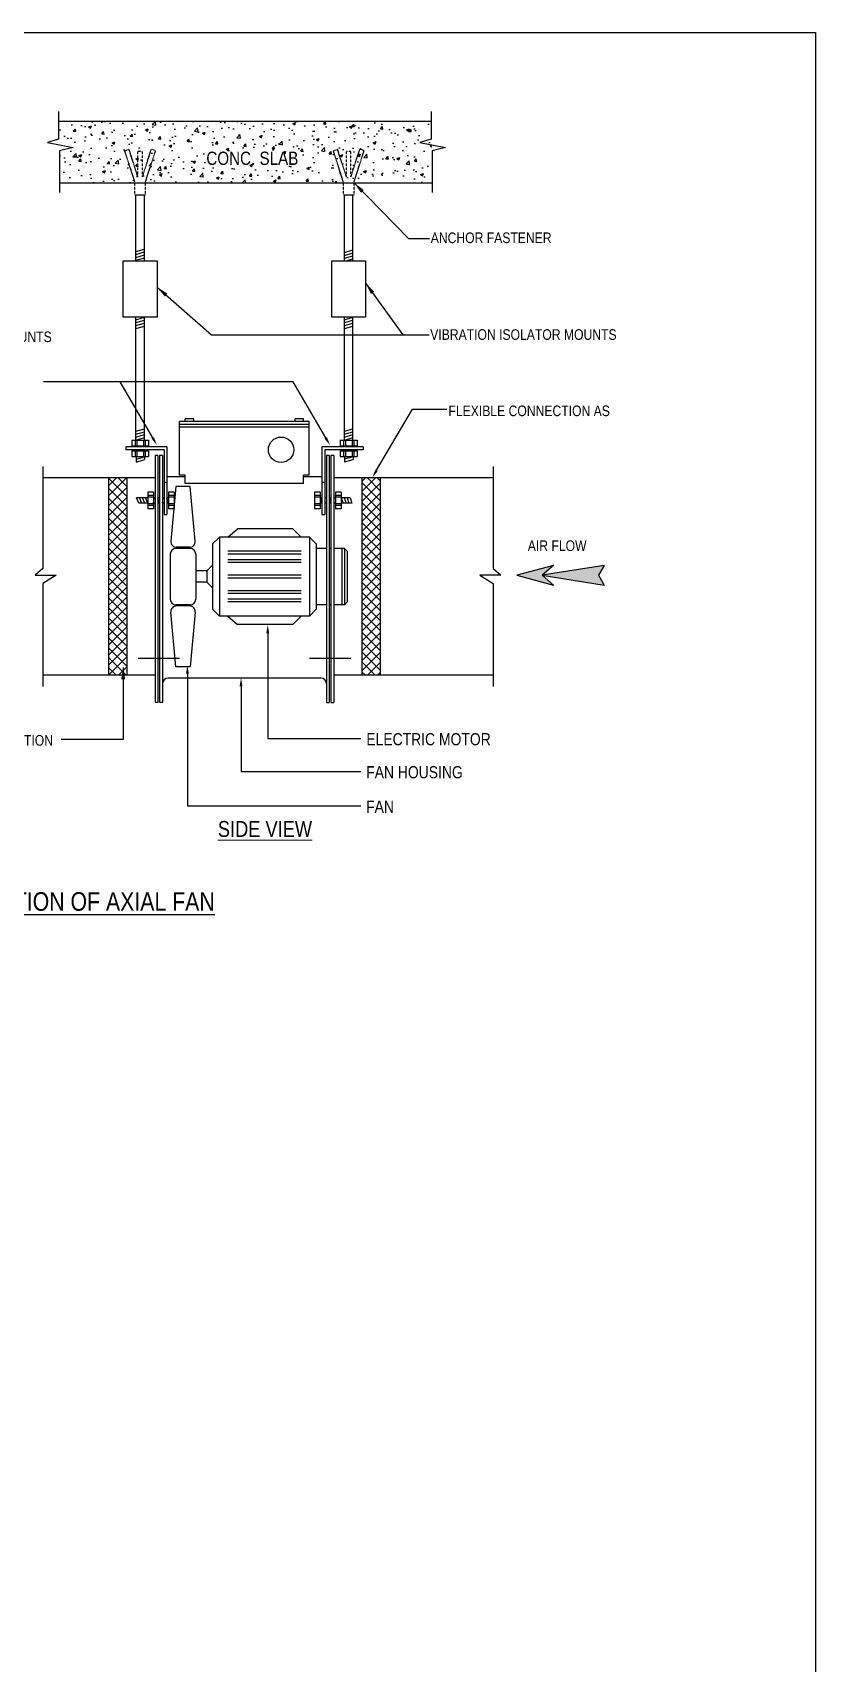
# Model space of a CAD drawing. Header units: millimetres. Extents: x -95178 to 274693, y -2232 to 263302.
# Drawn here: x 178528 to 193285, y 23817 to 54546 of the extents above; entities that cross this region are included whole.
import ezdxf
from ezdxf.enums import TextEntityAlignment as Align

# ---------------------------------------------------------------- set-up
doc = ezdxf.new("R2010")
doc.units = ezdxf.units.MM
doc.linetypes.add('HIDDEN2', pattern=[0.1875, 0.125, -0.0625])
for name, color, linetype in [('76-10767-XM-MECH-DETAIL$0$A070T-Det Title', 7, 'Continuous'), ('76-10767-XM-MECH-DETAIL$0$STANDARD DETAILS$0$A-SLAB', 7, 'Continuous'), ('76-10767-XM-MECH-DETAIL$0$STANDARD DETAILS$0$HVAC TXT', 7, 'Continuous'), ('76-10767-XM-MECH-DETAIL$0$STANDARD DETAILS$0$M-ANNO-HATCH', 7, 'Continuous'), ('76-10767-XM-MECH-DETAIL$0$STANDARD DETAILS$0$M-ANNO-PATT', 8, 'Continuous'), ('76-10767-XM-MECH-DETAIL$0$STANDARD DETAILS$0$M-ANNO-SYMB', 7, 'Continuous'), ('76-10767-XM-MECH-DETAIL$0$STANDARD DETAILS$0$M-HVAC-DETL', 9, 'Continuous'), ('76-10767-XM-MECH-DETAIL$0$STANDARD DETAILS$0$MTEXT1', 7, 'Continuous'), ('76-10767-XM-MECH-DETAIL$0$TBK-AS-SHOP$0$25', 7, 'Continuous'), ('INSULATION', 8, 'Continuous')]:
    doc.layers.add(name, color=color, linetype=linetype)
doc.layers.add('76-10767-XM-MECH-DETAIL$0$G-ANNO-TEXT', color=7, linetype='Continuous', lineweight=13)
doc.styles.add('76-10767-XM-MECH-DETAIL$0$Arial', font='ARIALN.TTF')
doc.styles.add('76-10767-XM-MECH-DETAIL$0$Arial Narrow_1', font='ARIALN.TTF', dxfattribs={"height": 2.5})
doc.styles.add('76-10767-XM-MECH-DETAIL$0$GHD Standard Arial', font='ARIALN.TTF')
doc.styles.add('76-10767-XM-MECH-DETAIL$0$STANDARD DETAILS$0$RWA-MECH', font='ARIALN.TTF', dxfattribs={"height": 200})
doc.styles.add('ROMANS', font='romans.shx', dxfattribs={"width": 0.8})
doc.dimstyles.new('scale-100', dxfattribs={"dimscale": 225, "dimtxt": 1, "dimasz": 1, "dimexe": 1, "dimexo": 0.5, "dimgap": 0.5, "dimtad": 1, "dimtoh": 1, "dimdec": 0, "dimzin": 0, "dimdsep": 46, "dimtxsty": 'ROMANS', "dimcen": 0, "dimclrd": 15, "dimclre": 15, "dimclrt": 7, "dimadec": 0, "dimazin": 0, "dimtfac": 1, "dimtdec": 0, "dimtofl": 0, "dimtmove": 0, "dimatfit": 3, "dimfxl": 1, "dimtolj": 1, "dimtzin": 0, "dimarcsym": 0})

msp = doc.modelspace()

# ---------------------------------------------------------------- hatches: boundary and pattern name
at = {"layer": '76-10767-XM-MECH-DETAIL$0$STANDARD DETAILS$0$M-ANNO-HATCH'}
h = msp.add_hatch(dxfattribs=at)
h.set_pattern_fill('AR-CONC', scale=74.7, style=0)
h.set_pattern_definition([(50, (-34844.4, 116199.15), (535.79336, -46.87584), [56.025, -616.275]), (355, (-34844.4, 116199.15), (-103.6472, 561.8875), [44.82, -493.02]), (100.4514, (-34799.75, 116195.24), (432.1465, 515.0113), [47.6139, -523.7532]), (46.1842, (-34844.4, 116348.55), (797.229, -123.6427), [84.0375, -924.4125]), (96.6356, (-34778, 116338.25), (698.193, 727.666), [71.421, -785.6296]), (351.1842, (-34844.4, 116348.55), (698.1925, 727.6666), [67.23, -739.53]), (21, (-34769.7, 116311.2), (445.8896, -300.7563), [56.025, -616.275]), (326, (-34769.7, 116311.2), (181.7566, 541.6871), [44.82, -493.02]), (71.4514, (-34732.55, 116286.14), (627.6463, 240.9303), [47.6139, -523.7532]), (37.5, (-34844.4, 116199.15), (9.08341, 248.67171), [0, -487.044, 0, -500.49, 0, -494.8875]), (7.5, (-34844.4, 116199.15), (196.51294, 294.62555), [0, -285.354, 0, -475.839, 0, -188.6175]), (327.5, (-35010.98, 116199.15), (398.76536, -16.84849), [0, -186.75, 0, -582.66, 0, -773.145]), (317.5, (-35085.7, 116199.15), (435.64007, 74.7784), [0, -242.775, 0, -386.946, 0, -549.045])])
h.paths.add_polyline_path([(179016.992, 52879.669), (186040.354, 52879.669), (186040.354, 52780.262), (186040.354, 52536.051), (186061.354, 52316.051), (186061.354, 52101.366), (186069.283, 51715.83), (179037.992, 51715.83), (179037.992, 52064.221), (179037.992, 52316.051), (179016.992, 52695.55), (179016.992, 52840.375)])

# ---------------------------------------------------------------- linework, layer by layer
for p, q in [((179016.992, 53057.693), (179016.992, 52536.051)), ((186040.354, 53057.693), (186040.354, 52536.051)), ((179016.992, 52536.051), (178807.492, 52473.051)), ((178807.492, 52473.051), (179289.992, 52378.551)), ((179289.992, 52378.551), (179037.992, 52316.051)), ((179037.992, 52316.051), (179037.992, 51532.473)), ((186040.354, 52536.051), (185830.854, 52473.051)), ((185830.854, 52473.051), (186313.354, 52378.551)), ((186313.354, 52378.551), (186061.354, 52316.051)), ((186061.354, 52316.051), (186061.354, 51532.473))]:
    msp.add_line(p, q)
msp.add_lwpolyline([(122872.773, 54546.49), (193285.05, 54546.49), (193285.05, -2232.437), (122872.773, -2232.437)], close=True)
at = {"layer": '76-10767-XM-MECH-DETAIL$0$STANDARD DETAILS$0$A-SLAB', "color": 7}
for p, q in [((179016.992, 52879.669), (186040.354, 52879.669)), ((179037.992, 51715.83), (186069.283, 51715.83))]:
    msp.add_line(p, q, dxfattribs=at)
at = {"layer": '76-10767-XM-MECH-DETAIL$0$STANDARD DETAILS$0$M-ANNO-PATT', "color": 7}
for p, q in [((180476.658, 50245.706), (180476.658, 51482.077)), ((180636.033, 50245.706), (180636.033, 51482.077)), ((184407.908, 50245.706), (184407.908, 51482.077)), ((184567.283, 50245.706), (184567.283, 51482.077)), ((180476.658, 50367.291), (180636.033, 50413.614)), ((180476.979, 50419.827), (180636.354, 50466.149)), ((184407.908, 50404.268), (184567.283, 50450.591)), ((180237.596, 50245.706), (180875.096, 50245.706)), ((180237.596, 49183.206), (180237.596, 50245.706)), ((180476.658, 50311.968), (180636.033, 50358.29)), ((180476.658, 50256.644), (180636.033, 50302.967)), ((180875.096, 50245.706), (180875.096, 49183.206)), ((184168.846, 50245.706), (184806.346, 50245.706)), ((184168.846, 49183.206), (184168.846, 50245.706)), ((184407.908, 50348.945), (184567.283, 50395.267)), ((184407.908, 50293.621), (184567.283, 50339.944)), ((184433.396, 50245.706), (184567.283, 50284.62)), ((184806.346, 50245.706), (184806.346, 49183.206)), ((180875.096, 49183.206), (180237.596, 49183.206)), ((180476.658, 46866.956), (180476.658, 49183.206)), ((180476.658, 49136.676), (180636.033, 49182.999)), ((180636.033, 46866.956), (180636.033, 49183.206)), ((184806.346, 49183.206), (184168.846, 49183.206)), ((184407.908, 46866.956), (184407.908, 49183.206)), ((184407.908, 49136.676), (184567.283, 49182.999)), ((184567.283, 46866.956), (184567.283, 49183.206)), ((180476.658, 49081.352), (180636.033, 49127.675)), ((180476.658, 49026.029), (180636.033, 49072.352)), ((180476.658, 48971.455), (180636.033, 49017.777)), ((184407.908, 49081.352), (184567.283, 49127.675)), ((184407.908, 49026.029), (184567.283, 49072.352)), ((184407.908, 48970.706), (184567.283, 49017.028)), ((180476.658, 47034.797), (180636.033, 47081.119)), ((180476.658, 46979.473), (180636.033, 47025.796)), ((183743.846, 47217.581), (181300.096, 47217.581)), ((181300.096, 46208.206), (181300.096, 47217.581)), ((183743.846, 47164.456), (181300.096, 47164.456)), ((183743.846, 47111.331), (181300.096, 47111.331)), ((181406.346, 47217.581), (181406.346, 47270.706)), ((181565.721, 47270.706), (181406.346, 47270.706)), ((181565.721, 47217.581), (181565.721, 47270.706)), ((183637.596, 47270.706), (183478.221, 47270.706)), ((183478.221, 47217.581), (183478.221, 47270.706)), ((183637.596, 47217.581), (183637.596, 47270.706)), ((183743.846, 46208.206), (183743.846, 47217.581)), ((184407.908, 47034.797), (184567.283, 47081.119)), ((184407.908, 46979.473), (184567.283, 47025.796)), ((181061.033, 46739.456), (180285.408, 46739.456)), ((180285.408, 46739.456), (180285.408, 46686.331)), ((180396.971, 46866.956), (180715.721, 46866.956)), ((180396.971, 46866.956), (180396.971, 46760.706)), ((180396.971, 46760.706), (180715.721, 46760.706)), ((180460.721, 46866.956), (180460.721, 46760.706)), ((180476.658, 46924.15), (180636.033, 46970.473)), ((180476.658, 46869.576), (180636.033, 46915.898)), ((180492.596, 46866.956), (180492.596, 46760.706)), ((180620.096, 46866.956), (180620.096, 46760.706)), ((180651.971, 46866.956), (180651.971, 46760.706)), ((180715.721, 46866.956), (180715.721, 46760.706)), ((181061.033, 46739.456), (181061.033, 45464.456)), ((184758.533, 46739.456), (183982.908, 46739.456)), ((183982.908, 46739.456), (183982.908, 45464.456)), ((184328.221, 46866.956), (184646.971, 46866.956)), ((184328.221, 46866.956), (184328.221, 46760.706)), ((184328.221, 46760.706), (184646.971, 46760.706)), ((184391.971, 46866.956), (184391.971, 46760.706)), ((184407.908, 46924.15), (184567.283, 46970.473)), ((184407.908, 46868.826), (184567.283, 46915.149)), ((184423.846, 46866.956), (184423.846, 46760.706)), ((184551.346, 46866.956), (184551.346, 46760.706)), ((184583.221, 46866.956), (184583.221, 46760.706)), ((184646.971, 46866.956), (184646.971, 46760.706)), ((184758.533, 46739.456), (184758.533, 46686.331)), ((181007.908, 46686.331), (180285.408, 46686.331)), ((180396.971, 46665.081), (180715.721, 46665.081)), ((180396.971, 46665.081), (180396.971, 46558.831)), ((180396.971, 46558.831), (180715.721, 46558.831)), ((180460.721, 46665.081), (180460.721, 46558.831)), ((180477.741, 46556.888), (180477.741, 46453.698)), ((180477.741, 46509.021), (180637.116, 46555.344)), ((180477.741, 46453.698), (180637.116, 46500.02)), ((180492.596, 46665.081), (180492.596, 46558.831)), ((180620.096, 46665.081), (180620.096, 46558.831)), ((180637.116, 46556.888), (180637.116, 46500.02)), ((180651.971, 46665.081), (180651.971, 46558.831)), ((180715.721, 46665.081), (180715.721, 46558.831)), ((180837.908, 46580.081), (180837.908, 41926.331)), ((180891.033, 46580.081), (180837.908, 46580.081)), ((180891.033, 46580.081), (180891.033, 41926.331)), ((180922.908, 46580.081), (180922.908, 41926.331)), ((180976.033, 46580.081), (180922.908, 46580.081)), ((180976.033, 46580.081), (180976.033, 42755.081)), ((181007.908, 46686.331), (181007.908, 45464.456)), ((184758.533, 46686.331), (184036.033, 46686.331)), ((184036.033, 46686.331), (184036.033, 45464.456)), ((184067.908, 46580.081), (184067.908, 42755.081)), ((184121.033, 46580.081), (184067.908, 46580.081)), ((184121.033, 46580.081), (184121.033, 41926.331)), ((184152.908, 46580.081), (184152.908, 41926.331)), ((184206.033, 46580.081), (184152.908, 46580.081)), ((184206.033, 46580.081), (184206.033, 41926.331)), ((184328.221, 46665.081), (184646.971, 46665.081)), ((184328.221, 46665.081), (184328.221, 46558.831)), ((184328.221, 46558.831), (184646.971, 46558.831)), ((184391.971, 46665.081), (184391.971, 46558.831)), ((184409.583, 46558.831), (184409.583, 46457.193)), ((184409.583, 46512.516), (184568.929, 46558.831)), ((184409.583, 46457.193), (184568.958, 46503.516)), ((184423.846, 46665.081), (184423.846, 46558.831)), ((184551.346, 46665.081), (184551.346, 46558.831)), ((184568.958, 46558.831), (184568.958, 46503.516)), ((184583.221, 46665.081), (184583.221, 46558.831)), ((184646.971, 46665.081), (184646.971, 46558.831)), ((179961.346, 46155.081), (179961.346, 42436.331)), ((179961.346, 45818.584), (180297.843, 46155.081)), ((179961.346, 46006.409), (180110.018, 46155.081)), ((180306.658, 45804.025), (179961.346, 46149.338)), ((180306.658, 45991.85), (180143.428, 46155.081)), ((180306.658, 46155.081), (180306.658, 42436.331)), ((181406.346, 46176.331), (181061.033, 46176.331)), ((181406.346, 46208.206), (181300.096, 46208.206)), ((181406.346, 46048.831), (181406.346, 46208.206)), ((183743.846, 46208.206), (183637.596, 46208.206)), ((183637.596, 46048.831), (183637.596, 46208.206)), ((183982.908, 46176.331), (183637.596, 46176.331)), ((184737.283, 46155.081), (184737.283, 42436.331)), ((184737.283, 45898.89), (184993.474, 46155.081)), ((184737.283, 46086.716), (184805.648, 46155.081)), ((185082.596, 45911.544), (184839.059, 46155.081)), ((185082.596, 46099.369), (185026.885, 46155.081)), ((185082.596, 46155.081), (185082.596, 42436.331)), ((179961.346, 45630.758), (180306.658, 45976.071)), ((180306.658, 45616.2), (179961.346, 45961.512)), ((179961.346, 45442.933), (180306.658, 45788.246)), ((180806.033, 45889.456), (180699.783, 45889.456)), ((180699.783, 45889.456), (180699.783, 45570.706)), ((180806.033, 45825.706), (180699.783, 45825.706)), ((180806.033, 45793.831), (180699.783, 45793.831)), ((180806.033, 45889.456), (180806.033, 45570.706)), ((181061.033, 46070.081), (181007.908, 46070.081)), ((181199.158, 45889.456), (181092.908, 45889.456)), ((181092.908, 45889.456), (181092.908, 45570.706)), ((181199.158, 45825.706), (181092.908, 45825.706)), ((181199.158, 45793.831), (181092.908, 45793.831)), ((181231.033, 45995.706), (181135.528, 44964.252)), ((181199.158, 45889.456), (181199.158, 45570.706)), ((181496.658, 45995.706), (181231.033, 45995.706)), ((183637.596, 46048.831), (181406.346, 46048.831)), ((181592.163, 44964.252), (181496.658, 45995.706)), ((183951.033, 45889.456), (183844.783, 45889.456)), ((183844.783, 45889.456), (183844.783, 45570.706)), ((183951.033, 45825.706), (183844.783, 45825.706)), ((183951.033, 45793.831), (183844.783, 45793.831)), ((183951.033, 45889.456), (183951.033, 45570.706)), ((184036.033, 46070.081), (183982.908, 46070.081)), ((184344.158, 45889.456), (184237.908, 45889.456)), ((184237.908, 45889.456), (184237.908, 45570.706)), ((184344.158, 45825.706), (184237.908, 45825.706)), ((184344.158, 45793.831), (184237.908, 45793.831)), ((184344.158, 45889.456), (184344.158, 45570.706)), ((185082.596, 45723.719), (184737.283, 46069.031)), ((184737.283, 45711.065), (185082.596, 46056.378)), ((185082.596, 45535.893), (184737.283, 45881.206)), ((184737.283, 45523.24), (185082.596, 45868.552)), ((180306.658, 45428.375), (179961.346, 45773.687)), ((179961.346, 45255.108), (180306.658, 45600.421)), ((180306.658, 45240.549), (179961.346, 45585.862)), ((180699.783, 45783.206), (180487.283, 45783.206)), ((180529.106, 45676.956), (180488.387, 45783.206)), ((180699.783, 45676.956), (180529.106, 45676.956)), ((180585.998, 45676.956), (180545.28, 45783.206)), ((180642.891, 45676.956), (180602.172, 45783.206)), ((180699.783, 45676.956), (180659.065, 45783.206)), ((180806.033, 45666.331), (180699.783, 45666.331)), ((180806.033, 45634.456), (180699.783, 45634.456)), ((180806.033, 45570.706), (180699.783, 45570.706)), ((180837.908, 45783.206), (180806.033, 45783.206)), ((180813.569, 45676.956), (180806.033, 45696.618)), ((180837.908, 45676.956), (180806.033, 45676.956)), ((180837.908, 45761.898), (180829.743, 45783.206)), ((180922.908, 45783.206), (180891.033, 45783.206)), ((180922.908, 45688.555), (180891.033, 45771.729)), ((180922.908, 45676.956), (180891.033, 45676.956)), ((181007.908, 45783.206), (180976.033, 45783.206)), ((180984.246, 45676.956), (180976.033, 45698.386)), ((181007.908, 45676.956), (180976.033, 45676.956)), ((181007.908, 45763.666), (181000.42, 45783.206)), ((181092.908, 45783.206), (181061.033, 45783.206)), ((181092.908, 45690.324), (181061.033, 45773.497)), ((181092.908, 45676.956), (181061.033, 45676.956)), ((181199.158, 45666.331), (181092.908, 45666.331)), ((181199.158, 45634.456), (181092.908, 45634.456)), ((181199.158, 45570.706), (181092.908, 45570.706)), ((183951.033, 45666.331), (183844.783, 45666.331)), ((183951.033, 45634.456), (183844.783, 45634.456)), ((183951.033, 45570.706), (183844.783, 45570.706)), ((183951.033, 45783.283), (183982.908, 45690.255)), ((183982.908, 45783.206), (183951.033, 45783.206)), ((183982.908, 45676.956), (183951.033, 45676.956)), ((184067.908, 45783.206), (184036.033, 45783.206)), ((184036.033, 45699.103), (184043.622, 45676.956)), ((184067.908, 45676.956), (184036.033, 45676.956)), ((184152.908, 45783.206), (184121.033, 45783.206)), ((184121.033, 45778.82), (184152.908, 45685.791)), ((184152.908, 45676.956), (184121.033, 45676.956)), ((184237.908, 45783.206), (184206.033, 45783.206)), ((184206.033, 45694.64), (184212.093, 45676.956)), ((184237.908, 45676.956), (184206.033, 45676.956)), ((184231.845, 45783.206), (184237.908, 45765.508)), ((184344.158, 45666.331), (184237.908, 45666.331)), ((184344.158, 45634.456), (184237.908, 45634.456)), ((184344.158, 45570.706), (184237.908, 45570.706)), ((184512.629, 45783.206), (184344.158, 45783.206)), ((184344.158, 45783.206), (184380.564, 45676.956)), ((184549.034, 45676.956), (184344.158, 45676.956)), ((184400.315, 45783.206), (184436.72, 45676.956)), ((184456.472, 45783.206), (184492.877, 45676.956)), ((184512.629, 45783.206), (184549.034, 45676.956)), ((185082.596, 45348.068), (184737.283, 45693.381)), ((184737.283, 45335.415), (185082.596, 45680.727)), ((185082.596, 45160.243), (184737.283, 45505.555)), ((184737.283, 45147.589), (185082.596, 45492.902)), ((179961.346, 45067.283), (180306.658, 45412.595)), ((180306.658, 45052.724), (179961.346, 45398.037)), ((179961.346, 44879.458), (180306.658, 45224.77)), ((180306.658, 44864.899), (179961.346, 45210.212)), ((181007.908, 45464.456), (181061.033, 45464.456)), ((182208.533, 45039.456), (182388.226, 45198.831)), ((183433.839, 45198.831), (182388.226, 45198.831)), ((183589.783, 45039.456), (183433.839, 45198.831)), ((183982.908, 45464.456), (184036.033, 45464.456)), ((185082.596, 44972.418), (184737.283, 45317.73)), ((184737.283, 44959.764), (185082.596, 45305.077)), ((179961.346, 44691.632), (180306.658, 45036.945)), ((180306.658, 44677.074), (179961.346, 45022.386)), ((182049.158, 45039.456), (181921.658, 44911.956)), ((181921.658, 44911.956), (181921.658, 43679.456)), ((183749.158, 45039.456), (182049.158, 45039.456)), ((182049.158, 45039.456), (182049.158, 43551.956)), ((183749.158, 45039.456), (183749.158, 43551.956)), ((183749.158, 45039.456), (183876.658, 44911.956)), ((183876.658, 44911.956), (183876.658, 43679.456)), ((185082.596, 44784.592), (184737.283, 45129.905)), ((184737.283, 44771.939), (185082.596, 45117.251)), ((185082.596, 44596.767), (184737.283, 44942.08)), ((184737.283, 44584.114), (185082.596, 44929.426)), ((179961.346, 44503.807), (180306.658, 44849.12)), ((180306.658, 44489.249), (179961.346, 44834.561)), ((179961.346, 44315.982), (180306.658, 44661.294)), ((180306.658, 44301.423), (179961.346, 44646.736)), ((181124.783, 44720.706), (181124.783, 43870.705)), ((181496.658, 44826.956), (181231.033, 44826.956)), ((181486.366, 44848.206), (181241.326, 44848.206)), ((181602.908, 44720.706), (181602.908, 43870.706)), ((183589.783, 44773.831), (182208.533, 44773.831)), ((183589.783, 44720.706), (182208.533, 44720.706)), ((183589.783, 44614.456), (182208.533, 44614.456)), ((183589.783, 44561.331), (182208.533, 44561.331)), ((184067.908, 44826.956), (183876.658, 44826.956)), ((184152.908, 44826.956), (184121.033, 44826.956)), ((184407.908, 44826.956), (184206.033, 44826.956)), ((184354.783, 44826.956), (184354.783, 43764.456)), ((184407.908, 44826.956), (184407.908, 43764.456)), ((184407.908, 44826.956), (184461.033, 44773.831)), ((184461.033, 44773.831), (184461.033, 43817.581)), ((185082.596, 44408.942), (184737.283, 44754.255)), ((184737.283, 44396.288), (185082.596, 44741.601)), ((185082.596, 44221.117), (184737.283, 44566.429)), ((179961.346, 44128.157), (180306.658, 44473.469)), ((180306.658, 44113.598), (179961.346, 44458.911)), ((179961.346, 43940.331), (180306.658, 44285.644)), ((180306.658, 43925.773), (179961.346, 44271.085)), ((181815.408, 44401.956), (181602.908, 44401.956)), ((181921.658, 44508.206), (181815.408, 44401.956)), ((181815.408, 44401.956), (181815.408, 44189.456)), ((183589.783, 44322.268), (182208.533, 44322.268)), ((183589.783, 44269.143), (182208.533, 44269.143)), ((184737.283, 44208.463), (185082.596, 44553.776)), ((185082.596, 44033.292), (184737.283, 44378.604)), ((184737.283, 44020.638), (185082.596, 44365.95)), ((179961.346, 43752.506), (180306.658, 44097.819)), ((180306.658, 43737.948), (179961.346, 44083.26)), ((181815.408, 44189.456), (181602.908, 44189.456)), ((181815.408, 44189.456), (181921.658, 44083.206)), ((183589.783, 44030.081), (182208.533, 44030.081)), ((183589.783, 43976.956), (182208.533, 43976.956)), ((185082.596, 43845.466), (184737.283, 44190.779)), ((184737.283, 43832.813), (185082.596, 44178.125)), ((185082.596, 43657.641), (184737.283, 44002.954)), ((184737.283, 43644.987), (185082.596, 43990.3)), ((179961.346, 43564.681), (180306.658, 43909.993)), ((180306.658, 43550.122), (179961.346, 43895.435)), ((179961.346, 43376.856), (180306.658, 43722.168)), ((180306.658, 43362.297), (179961.346, 43707.61)), ((181496.658, 43764.456), (181231.033, 43764.456)), ((181486.366, 43743.206), (181241.326, 43743.206)), ((181921.658, 43679.456), (182049.158, 43551.956)), ((183589.783, 43870.706), (182208.533, 43870.706)), ((183589.783, 43817.581), (182208.533, 43817.581)), ((183749.158, 43551.956), (183876.658, 43679.456)), ((184067.908, 43764.456), (183876.658, 43764.456)), ((184152.908, 43764.456), (184121.033, 43764.456)), ((184407.908, 43764.456), (184206.033, 43764.456)), ((184461.033, 43817.581), (184407.908, 43764.456)), ((185082.596, 43469.816), (184737.283, 43815.128)), ((184737.283, 43457.162), (185082.596, 43802.475)), ((179961.346, 43189.03), (180306.658, 43534.343)), ((180306.658, 43174.472), (179961.346, 43519.784)), ((179961.346, 43001.205), (180306.658, 43346.518)), ((180306.658, 42986.647), (179961.346, 43331.959)), ((181231.033, 42595.706), (181135.528, 43627.159)), ((181592.163, 43627.159), (181496.658, 42595.706)), ((183749.158, 43551.956), (182049.158, 43551.956)), ((182208.533, 43551.956), (182388.226, 43392.581)), ((183433.839, 43392.581), (182388.226, 43392.581)), ((183589.783, 43551.956), (183433.839, 43392.581)), ((185082.596, 43281.991), (184737.283, 43627.303)), ((184737.283, 43269.337), (185082.596, 43614.649)), ((185082.596, 43094.165), (184737.283, 43439.478)), ((184737.283, 43081.512), (185082.596, 43426.824)), ((179961.346, 42813.38), (180306.658, 43158.692)), ((180306.658, 42798.821), (179961.346, 43144.134)), ((185082.596, 42906.34), (184737.283, 43251.653)), ((184737.283, 42893.686), (185082.596, 43238.999)), ((185082.596, 42718.515), (184737.283, 43063.827)), ((184737.283, 42705.861), (185082.596, 43051.174)), ((179961.346, 42625.555), (180306.658, 42970.867)), ((180306.658, 42610.996), (179961.346, 42956.309)), ((179961.346, 42437.729), (180306.658, 42783.042)), ((180293.499, 42436.331), (179961.346, 42768.483)), ((181294.783, 42755.081), (180519.158, 42755.081)), ((180976.033, 42755.081), (180976.033, 42276.956)), ((184524.783, 42755.081), (183749.158, 42755.081)), ((184067.908, 42755.081), (184067.908, 42276.956)), ((185082.596, 42530.69), (184737.283, 42876.002)), ((184737.283, 42518.036), (185082.596, 42863.348)), ((180105.674, 42436.331), (179961.346, 42580.658)), ((180147.772, 42436.331), (180306.658, 42595.217)), ((181496.658, 42595.706), (181231.033, 42595.706)), ((184989.13, 42436.331), (184737.283, 42688.177)), ((184801.305, 42436.331), (184737.283, 42500.352)), ((184843.403, 42436.331), (185082.596, 42675.523)), ((185031.228, 42436.331), (185082.596, 42487.698)), ((180976.033, 42276.956), (180976.033, 41926.331)), ((183961.658, 42383.206), (181082.283, 42383.206)), ((184067.908, 42276.956), (184067.908, 41926.331)), ((180891.033, 41926.331), (180837.908, 41926.331)), ((180976.033, 41926.331), (180922.908, 41926.331)), ((184067.908, 41926.331), (184121.033, 41926.331)), ((184152.908, 41926.331), (184206.033, 41926.331))]:
    msp.add_line(p, q, dxfattribs=at)
msp.add_circle((183212.596, 46686.331), 239.062, dxfattribs=at)
for centre, start, end in [((181241.326, 44954.456), 174.7099193, 270), ((181486.366, 44954.456), 270, 5.2900807), ((181231.033, 44720.706), 90, 180), ((181496.658, 44720.706), 0, 90), ((181231.033, 43870.706), 180, 270), ((181241.326, 43636.956), 90, 185.2900807), ((181486.366, 43636.956), 354.7099193, 90), ((181496.658, 43870.706), 270, 0), ((181082.283, 42276.956), 90, 180), ((183961.658, 42276.956), 0, 90)]:
    msp.add_arc(centre, 106.25, start, end, dxfattribs=at)
at = {"layer": '76-10767-XM-MECH-DETAIL$0$STANDARD DETAILS$0$M-ANNO-SYMB', "color": 7}
for p, q in [((178720.679, 46367.581), (178720.679, 44450.904)), ((180837.908, 46155.081), (178720.679, 46155.081)), ((187207.596, 46155.081), (184206.033, 46155.081)), ((187207.596, 46367.581), (187207.596, 44450.904)), ((178720.679, 44450.904), (178573.813, 44321.06)), ((178573.813, 44321.06), (178969.582, 44321.06)), ((178969.582, 44321.06), (178720.679, 44164.084)), ((186958.692, 44321.06), (187207.596, 44164.084)), ((187354.462, 44321.06), (186958.692, 44321.06)), ((187207.596, 44450.904), (187354.462, 44321.06)), ((178720.679, 44164.084), (178720.679, 42223.831)), ((180837.908, 42436.331), (178720.679, 42436.331)), ((187207.596, 42436.331), (184206.033, 42436.331))]:
    msp.add_line(p, q, dxfattribs=at)
at = {"layer": '76-10767-XM-MECH-DETAIL$0$STANDARD DETAILS$0$M-HVAC-DETL', "color": 7}
msp.add_line((187207.596, 44164.084), (187207.596, 42223.831), dxfattribs=at)
at = {"layer": '76-10767-XM-MECH-DETAIL$0$STANDARD DETAILS$0$MTEXT1', "color": 7}
for p, q in [((183442.945, 47968.229), (178730.754, 47968.229)), ((180793.055, 46910.054), (180182.117, 47968.229)), ((184053.883, 46910.054), (183442.945, 47968.229)), ((185013.493, 46299.522), (185692.615, 47452.372)), ((185692.615, 47452.372), (186334.024, 47452.372)), ((188346.006, 44506.997), (187655.381, 44321.06)), ((187655.381, 44321.06), (188346.006, 44135.122)), ((189301.38, 44506.997), (188133.506, 44321.06)), ((188346.006, 44506.997), (188133.506, 44321.06)), ((188133.506, 44321.06), (189301.38, 44135.122)), ((188133.506, 44321.06), (188346.006, 44135.122)), ((189301.38, 44506.997), (189195.13, 44321.06)), ((189195.13, 44321.06), (189301.38, 44135.122)), ((182961.555, 43228.105), (182961.555, 41243.55)), ((181446.208, 42463.913), (181446.208, 39978.155)), ((182457.48, 42229.51), (182457.48, 40626.098)), ((182961.555, 41243.55), (184718.797, 41243.55)), ((182457.48, 40626.098), (184718.797, 40626.098)), ((181446.208, 39978.155), (184718.797, 39978.155))]:
    msp.add_line(p, q, dxfattribs=at)
for points in [[(180816.059, 46923.335), (180770.051, 46896.773), (180872.742, 46772.031)], [(184076.886, 46923.335), (184030.879, 46896.773), (184133.57, 46772.031)], [(185036.379, 46286.04), (184990.606, 46313.004), (184932.6, 46162.202)], [(187655.381, 44321.06), (188346.006, 44135.122), (188346.006, 44506.997), (188133.506, 44321.06)], [(188133.506, 44321.06), (189301.38, 44135.122), (189301.38, 44506.997), (189195.13, 44321.06)], [(182934.993, 43228.105), (182988.118, 43228.105), (182961.555, 43387.48)], [(181419.645, 42463.913), (181472.77, 42463.913), (181446.208, 42623.288)], [(182430.917, 42229.51), (182484.042, 42229.51), (182457.48, 42388.885)]]:
    msp.add_solid(points, dxfattribs=at)
at = {"layer": 'INSULATION', "color": 7, "linetype": 'HIDDEN2'}
for p, q in [((180266.609, 52320.255), (180346.919, 52346.128)), ((180455.096, 51735.202), (180266.609, 52320.255)), ((180514.158, 51827.026), (180346.919, 52346.128)), ((180598.533, 52303.765), (180514.158, 52303.765)), ((180514.158, 51827.026), (180514.158, 52303.765)), ((180598.533, 51827.026), (180765.773, 52346.128)), ((180598.533, 51827.026), (180598.533, 52303.765)), ((180657.596, 51735.202), (180846.083, 52320.255)), ((180846.083, 52320.255), (180765.773, 52346.128)), ((184197.859, 52320.255), (184278.169, 52346.128)), ((184386.346, 51735.202), (184197.859, 52320.255)), ((184445.408, 51827.026), (184278.169, 52346.128)), ((184529.783, 52303.765), (184445.408, 52303.765)), ((184445.408, 51827.026), (184445.408, 52303.765)), ((184529.783, 51827.026), (184697.023, 52346.128)), ((184529.783, 51827.026), (184529.783, 52303.765)), ((184588.846, 51735.202), (184777.333, 52320.255)), ((184777.333, 52320.255), (184697.023, 52346.128)), ((180455.096, 51566.452), (180455.096, 51735.202)), ((180657.596, 51566.452), (180657.596, 51735.202)), ((184386.346, 51566.452), (184386.346, 51735.202)), ((184588.846, 51566.452), (184588.846, 51735.202)), ((180455.096, 51482.077), (180455.096, 51566.452)), ((180657.596, 51482.077), (180657.596, 51566.452)), ((184386.346, 51482.077), (184386.346, 51566.452)), ((184588.846, 51482.077), (184588.846, 51566.452))]:
    msp.add_line(p, q, dxfattribs=at)
at = {"layer": 'INSULATION', "color": 7}
for p, q in [((180657.596, 51482.077), (180455.096, 51482.077)), ((184588.846, 51482.077), (184386.346, 51482.077))]:
    msp.add_line(p, q, dxfattribs=at)

# ---------------------------------------------------------------- texts
at = {"layer": '76-10767-XM-MECH-DETAIL$0$A070T-Det Title', "insert": (171917.394, 38349.104), "char_height": 350, "width": 11893.04229, "attachment_point": 1, "rotation": 360, "style": '76-10767-XM-MECH-DETAIL$0$Arial'}
msp.add_mtext('\\pi1911.97135;{\\LDETAILS OF INSTALLATION OF AXIAL FAN}', dxfattribs=at)
at = {"layer": '76-10767-XM-MECH-DETAIL$0$G-ANNO-TEXT', "style": '76-10767-XM-MECH-DETAIL$0$Arial Narrow_1'}
for s, height, p in [('ELECTRIC MOTOR', 228.84459, (184820.236, 41117.303)), ('FAN HOUSING', 228.84459, (184817.115, 40495.023)), ('FAN', 228.8446, (184815.555, 39844.158))]:
    msp.add_text(s, height=height, dxfattribs=at).set_placement(p)
msp.add_text('%%USIDE VIEW', height=300, dxfattribs=at).set_placement((182908.579, 39389.849), align=Align.CENTER)
at = {"layer": '76-10767-XM-MECH-DETAIL$0$STANDARD DETAILS$0$HVAC TXT', "color": 7, "style": '76-10767-XM-MECH-DETAIL$0$STANDARD DETAILS$0$RWA-MECH'}
for s, p in [('VIBRATION ISOLATOR MOUNTS', (175375.533, 48714.397)), ('VIBRATION ISOLATOR MOUNTS', (186024.103, 48756.867)), ('FLEXIBLE CONNECTION AS', (186368.357, 47319.452)), ('AIR FLOW', (187863.163, 44778.391)), ('FLEXIBLE CONNECTION', (176240.126, 41110.855))]:
    msp.add_text(s, height=200, dxfattribs=at).set_placement(p)
at = {"layer": '76-10767-XM-MECH-DETAIL$0$STANDARD DETAILS$0$HVAC TXT', "color": 7, "insert": (186033.81, 50780.472), "char_height": 200, "width": 3195.28736, "attachment_point": 1, "line_spacing_factor": 0.8, "style": '76-10767-XM-MECH-DETAIL$0$STANDARD DETAILS$0$RWA-MECH'}
msp.add_mtext('ANCHOR FASTENER', dxfattribs=at)
at = {"layer": '76-10767-XM-MECH-DETAIL$0$TBK-AS-SHOP$0$25', "color": 7, "insert": (181670.7, 52303.351, 0), "char_height": 250, "width": 1970.92104, "attachment_point": 1, "style": '76-10767-XM-MECH-DETAIL$0$GHD Standard Arial'}
msp.add_mtext('\\pi132.54442;CONC. SLAB', dxfattribs=at)

# ---------------------------------------------------------------- leaders
at = {"layer": '76-10767-XM-MECH-DETAIL$0$TBK-AS-SHOP$0$25', "color": 7}
for points in [[(184588.846, 51715.83), (185614.71, 50663.897), (186008.324, 50663.897)], [(184806.346, 49826.949), (185509.117, 48849.281), (186001.611, 48849.281)], [(180875.096, 49750.875), (181898.738, 48849.281), (186001.611, 48849.281)], [(180236.301, 42583.729), (180236.301, 41225.316), (179069.522, 41225.316)]]:
    msp.add_leader(points, dimstyle='scale-100', override={"dimtad": 0, "dimclrd": 0}, dxfattribs=at)

doc.saveas('drawing.dxf')
